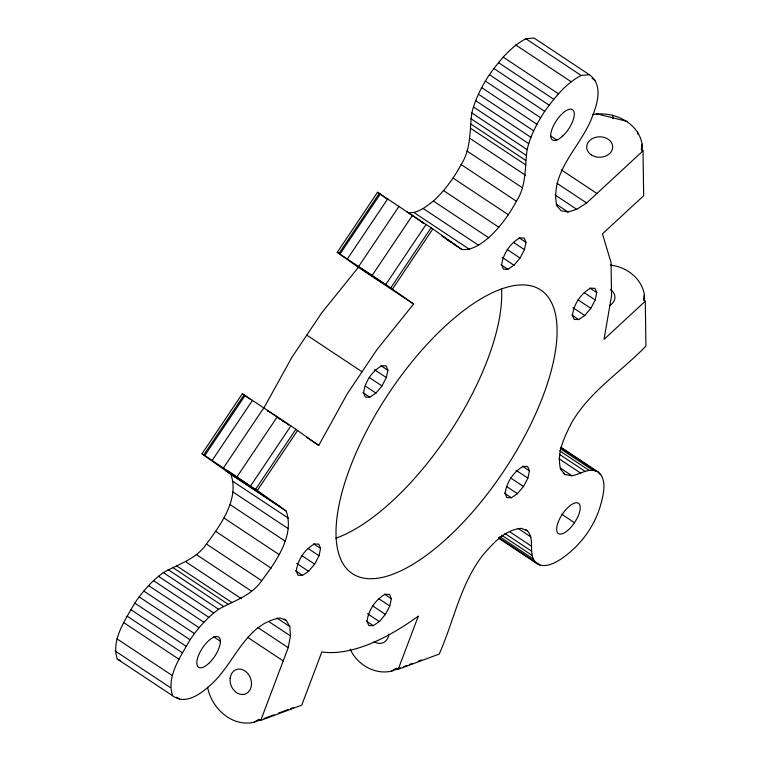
<?xml version="1.0" encoding="UTF-8"?>
<svg xmlns="http://www.w3.org/2000/svg" width="761" height="761" viewBox="0 0 761 761"><rect width="100%" height="100%" fill="white"/><g stroke="black" fill="none" stroke-linecap="round" stroke-linejoin="round"><path stroke-width="1.14" d="M561.247 447.525L598.755 472.41C606.755 480.172 603.73 492.805 601.342 502.365C595.463 525.661 580.51 545.951 560.648 559.287C553.494 563.968 542.117 569.371 535.021 561.818C527.982 552.695 535.249 539.568 527.421 530.798L525.442 529.485M207.591 687.173C211.358 708.044 231.972 727.44 254.155 722.199L259.035 719.24L260.766 720.382L288.2 647.678L290.445 635.901L289.789 626.569L286.26 620.424L280.162 617.961C244.642 623.858 234.569 664.524 209.836 685.613C200.276 694.213 185.151 705.323 172.585 695.725L117.308 659.055C110.783 639.944 125.67 619.368 134.764 603.102C142.64 591.563 151.915 580.767 163.339 572.605C178.54 564.015 195.843 559.468 206.44 544.039C220.443 525.204 239.667 498.978 230.868 474.379L202.026 453.803L242.35 393.722L290.921 425.856L318.754 445.404L347.187 393.951L376.942 349.622L413.632 304.039L385.798 284.481L337.228 252.348L377.551 192.267L432.828 228.947L461.746 249.408C472.2 250.75 480.962 243.786 488.676 237.727C499.996 227.282 509.157 214.773 516.405 201.227C526.669 185.513 524.7 167.135 527.107 149.632C530.436 135.877 536.933 123.092 544.695 111.334C554.664 97.503 565.823 83.482 581.166 75.444L589.366 74.721C604.491 85.498 596.348 106.74 590.764 120.58C578.721 148.5 549.87 172.871 556.786 205.784L561.19 210.778L568.02 211.996L576.743 209.323L586.645 202.987L643.007 150.83L641.276 149.689L642.113 144.133C638.26 122.112 613.28 110.982 592.886 114.531M172.585 695.725C166.06 676.624 180.937 656.039 190.041 639.773C197.917 628.234 207.192 617.437 218.616 609.276C233.817 600.695 251.12 596.139 261.717 580.71C275.72 561.875 294.935 535.649 286.146 511.05L257.304 490.474L202.026 453.803M408.628 212.69C418.284 213.489 426.16 206.431 433.399 201.047C444.719 190.611 453.879 178.103 461.128 164.547C471.392 148.842 469.423 130.464 471.83 112.961C475.159 99.206 481.656 86.421 489.418 74.664C499.387 60.832 510.545 46.811 525.889 38.763L534.089 38.05L589.366 74.721M610.351 265.132C626.274 266.607 641.504 278.241 644.367 294.497L643.54 300.053L645.271 301.194L645.937 346.046C621.138 371.834 589.119 391.763 571.197 423.563C564.224 437.565 556.196 453.604 560.752 469.575L565.147 474.579L571.987 475.787C580.576 474.198 590.194 466.588 598.755 472.41M319.03 555.739L320.571 548.434L318.859 544.134L314.35 544.001C304.571 549.471 297.732 559.868 296.267 570.94L297.989 575.24L302.498 575.364L308.595 571.292L314.654 564.11L319.03 555.739L308.176 548.538M386.36 377.57L387.901 370.255L386.188 365.955L381.67 365.832C371.901 371.301 365.061 381.689 363.596 392.762L365.309 397.061L369.827 397.185L375.924 393.114L381.974 385.932L386.36 377.57L374.517 369.713M389.794 606.022L391.335 598.707L389.622 594.417L385.104 594.284C375.335 599.754 368.495 610.151 367.03 621.223L368.743 625.513L373.261 625.647L379.359 621.575L385.408 614.393L389.794 606.022L378.94 598.821M524.443 249.675L525.984 242.359L524.272 238.069L519.763 237.936C509.984 243.406 503.145 253.794 501.689 264.866L503.402 269.166L507.91 269.299L514.008 265.218L520.067 258.036L524.443 249.675L513.589 242.464M527.877 478.127L529.418 470.812L527.706 466.522L523.197 466.388C513.418 471.858 506.579 482.255 505.123 493.328L506.836 497.618L511.344 497.751L517.442 493.68L523.501 486.498L527.877 478.127L516.034 470.269M595.207 299.948L596.748 292.643L595.035 288.343L590.526 288.219C580.748 293.679 573.908 304.077 572.443 315.149L574.165 319.449L578.674 319.572L584.771 315.501L590.821 308.319L595.207 299.948L584.353 292.747M350.146 649.123C357.109 664.496 374.688 675.074 391.611 671.116L396.491 668.158L398.222 669.3L418.322 616.106A270.583 110.307 -56.4 0 1 321.855 651.958L301.756 705.152L260.766 720.382M263.477 408.733L291.91 357.28L321.665 312.942L358.355 267.358L413.632 304.039M203.758 454.945L244.081 394.864M338.959 253.499L379.282 193.418M204.795 455.544L245.118 395.463M339.996 254.098L380.319 194.017M212.233 460.338L252.557 400.257M347.435 258.883L387.758 198.802M223.553 467.796L263.877 407.715M358.754 266.34L399.078 206.26M237.023 476.786L277.346 416.705M372.224 275.33L412.548 215.249M250.607 485.937L290.921 425.856M385.798 284.481L426.122 224.4M255.582 489.323L295.905 429.242M390.774 287.877L431.097 227.796M257.304 490.474L297.627 430.393M392.505 289.028L432.828 228.947M645.271 301.194L604.044 339.377L611.559 295.706L611.054 262.612L602.455 233.865L643.682 195.682L643.007 150.83M254.155 722.199L260.804 719.725M264.124 718.489L274.093 714.788M278.526 713.133L288.505 709.433M290.721 708.605L294.041 707.369M391.611 671.116L400.476 667.816M403.796 666.579L407.125 665.352M409.342 664.524L412.662 663.288M418.208 661.233L421.527 659.996M398.222 669.3L439.221 654.06C453.917 621.081 460.424 583.611 483.197 554.693C493.347 543.192 504.981 529.666 521.323 528.334L527.421 530.798M596.31 113.75L627.302 121.446M117.308 659.055L120.371 660.558M423.972 223.544L421.927 222.269M267.967 410.95L267.292 410.54L268.129 411.197M288.096 424.59L288.771 424.99L287.934 424.334M269.327 411.825L272.895 414.165M406.488 211.653L408.904 213.242M282.36 420.843L283.967 421.908M592.039 78.326L594.997 80.286M525.889 38.763L581.166 75.444M515.635 44.909L570.912 81.579M503.268 57.161L558.545 93.831M498.455 62.602L553.732 99.272M493.813 68.471L549.09 105.142M489.418 74.664L544.695 111.334M485.347 81.085L540.624 117.755M481.656 87.629L536.933 124.3M550.84 136.076L556.767 140.005M478.412 94.193L533.689 130.863M475.663 100.671L530.94 137.341M473.456 106.959L528.733 143.629M561.399 169.922L596.938 193.503M471.83 112.961L527.107 149.632M470.793 118.583L526.07 155.254M470.384 123.72L525.661 160.39M557.033 183.344L586.645 202.987M470.602 128.305L525.88 164.975M470.231 138.597L525.509 175.268M555.026 194.921L576.743 209.323M556.177 204.129L568.02 211.996M466.988 151.011L522.265 187.691M461.128 164.547L516.405 201.227M453.128 178.112L508.405 214.792M519.078 237.774L525.984 242.359M443.634 190.621L498.902 227.292M589.842 288.058L596.748 292.643M507.235 249.522L520.067 258.036M433.399 201.047L488.676 237.727M577.989 299.805L590.821 308.319M502.165 257.361L514.008 265.218M572.928 307.644L584.771 315.501M423.268 208.571L478.545 245.242M501.004 264.714L507.91 269.299M571.758 314.987L578.674 319.572M414.041 212.576L469.318 249.247M441.627 235.891L445.575 238.516M447.554 239.82L456.438 245.717M445.956 238.935L450.883 242.207M452.862 243.51L461.746 249.408M560.496 447.325L596.034 470.907M585.142 464.239L587.112 465.542M592.048 468.814L595.996 471.44M598.964 473.399L600.933 474.712M560.239 448.61L592.809 470.222M559.535 450.712L589.147 470.365M559.421 454.307L585.085 471.335M558.993 458.712L580.71 473.123M560.144 467.929L571.987 475.787M563.178 473.266L565.147 474.579M380.995 365.67L387.901 370.255M522.512 466.227L529.418 470.812M306.788 335.116L362.065 371.787M369.142 377.418L381.974 385.932M510.669 477.984L523.501 486.498M561.637 514.198L574.469 522.712M365.071 385.913L375.924 393.114M506.588 486.479L517.442 493.68M362.911 392.609L369.827 397.185M504.438 493.166L511.344 497.751M518.108 528.429L530.94 536.943M509.889 531.872L531.606 546.284M504.885 533.451L531.53 551.126M501.489 535.078L532.091 555.378M499.692 536.695L533.252 558.955M498.503 537.58L540.215 565.185M498.855 538.36L537.352 563.901M306.911 437.546L318.754 445.404M225.637 470.574L280.914 507.245M230.868 474.379L286.146 511.05M233.408 481.723L288.685 518.393M313.665 543.849L320.571 548.434M233.037 492.015L288.314 528.686M384.429 594.122L391.335 598.707M229.793 504.429L285.071 541.109M301.822 555.597L314.654 564.11M372.576 605.88L385.408 614.393M296.752 563.435L308.595 571.292M223.934 517.965L279.211 554.645M367.515 613.718L379.359 621.575M295.591 570.779L302.498 575.364M366.345 621.062L373.261 625.647M215.934 531.539L271.211 568.21M206.44 544.039L261.717 580.71M196.214 554.474L251.491 591.145M284.291 619.112L286.26 620.424M276.956 618.056L289.789 626.569M186.074 561.989L241.351 598.66M268.738 621.499L290.445 635.901M176.847 565.994L232.124 602.664M172.604 567.411L227.881 604.082M257.599 627.378L288.2 647.678M168.086 569.628L223.363 606.298M163.339 572.605L218.616 609.276M158.469 576.305L213.746 612.976M247.686 637.366L283.225 660.938M153.532 580.653L208.809 617.323M148.614 585.59L203.891 622.27M213.47 636.653L220.376 641.238M143.8 591.04L199.078 627.711M139.158 596.909L194.436 633.58M134.764 603.102L190.041 639.773M130.692 609.523L185.969 646.194M127.011 616.068L182.279 652.738M123.767 622.631L179.044 659.302M117.013 638.869L172.29 675.54M115.063 650.902L170.34 687.583M176.676 697.209L179.644 699.178M409.808 213.851L413.489 216.314M273.703 414.697L281.97 420.243M277.765 417.779L279.648 419.035M414.431 216.942L423.915 223.458M282.797 420.795L284.443 421.917M285.118 422.384L286.478 423.316M377.551 192.267L386.997 198.982M337.228 252.348L358.355 267.358M242.35 393.722L250.036 399.173M642.113 144.133L642.217 151.22M644.367 294.497L644.472 301.584M637.585 131.615L637.623 133.984M612.805 115.177L612.852 118.716M501.556 288.8A170.264 69.413 -56.4 0 1 448.885 433.78A170.264 69.413 -56.4 0 1 335.782 538.236M388.861 634.246A13.013 10.369 69.6 0 1 374.117 641.618M610.379 289.57A13.013 10.216 -0.9 0 1 609.323 305.76M362.845 269.584L362.169 269.175L383.649 283.625L362.845 269.584M227.644 471.03L226.968 470.621L248.447 485.08L227.644 471.03M448.096 537.304A170.264 69.413 -56.4 0 0 541.385 290.426A170.264 69.413 -56.4 0 0 350.05 467.635A170.264 69.413 -56.4 0 0 448.096 537.304M208.761 663.402A18.159 7.401 -56.4 0 0 218.711 637.071A18.159 7.401 -56.4 0 0 198.307 655.972A18.159 7.401 -56.4 0 0 208.761 663.402M230.145 678.279A13.013 10.369 69.6 0 0 244.861 694.156A13.013 10.369 69.6 0 0 247.315 672.981A13.013 10.369 69.6 0 0 230.145 678.279M568.6 529.675A18.159 7.401 -56.4 0 0 578.55 503.344A18.159 7.401 -56.4 0 0 558.136 522.246A18.159 7.401 -56.4 0 0 568.6 529.675M591.24 154.844A13.013 10.216 -0.9 0 0 612.481 148.804A13.013 10.216 -0.9 0 0 595.33 137.427A13.013 10.216 -0.9 0 0 591.24 154.844M562.683 136.057A18.159 7.401 -56.4 0 0 572.633 109.727A18.159 7.401 -56.4 0 0 552.22 128.628A18.159 7.401 -56.4 0 0 562.683 136.057"/></g></svg>
